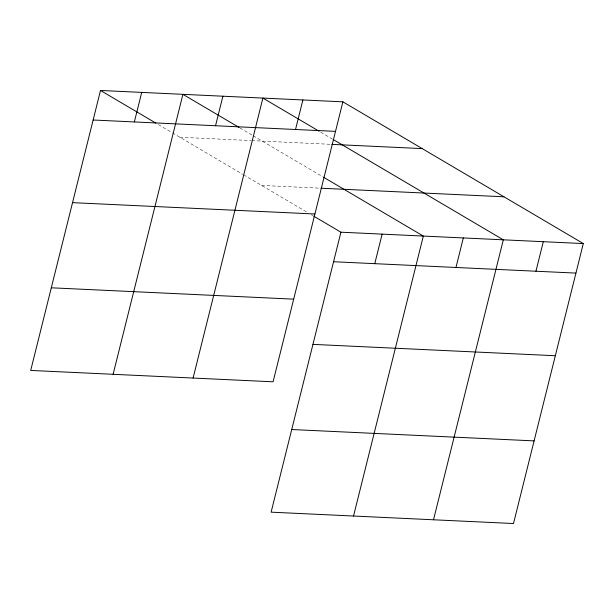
<?xml version="1.0" encoding="UTF-8"?>
<svg xmlns="http://www.w3.org/2000/svg" width="614" height="614" viewBox="0 0 614 614"><rect width="100%" height="100%" fill="white"/><g stroke="black" fill="none" stroke-linecap="round" stroke-linejoin="round"><path stroke-width="0.46" stroke-dasharray="3.07 2.3" d="M179.841 137.244L250.75 140.568M251.709 140.614L330.808 144.321M261.587 185.428L320.04 188.168M320.746 132.187L332.312 139.01M239.936 127.95L252.331 135.257M253.16 135.748L322.741 176.763M158.358 124.573L171.575 132.371M172.404 132.854L242.783 174.345M243.604 174.829L307.867 212.713M311.175 214.662L312.825 215.637"/><path stroke-width="0.92" d="M100.504 90.473L30.7 370.434L273.077 381.801L342.881 101.832L100.504 90.473L155.872 123.115M134.343 121.933L141.704 92.407M113.106 374.302L182.911 94.333L239.107 127.466M215.537 125.74L222.905 96.206M193.088 378.047L262.892 98.086L319.096 131.212M295.526 129.493L302.886 99.959M313.654 216.12L340.923 232.199L271.119 512.168L513.496 523.527L583.3 243.566L342.881 101.832M374.763 263.667L382.131 234.134M353.534 516.029L423.33 236.068L323.555 177.246M455.964 267.474L463.324 237.94M433.515 519.782L503.319 239.813L333.141 139.493M535.945 271.219L543.306 241.686M93.136 120.006L335.513 131.365M331.76 144.367L422.217 148.603M320.999 188.214L503.964 196.795M72.536 202.651L314.913 214.01M340.923 232.199L583.3 243.566M333.563 261.733L575.94 273.1M51.307 287.797L293.676 299.156M312.956 344.377L555.332 355.736M291.727 429.524L534.103 440.883"/></g></svg>
